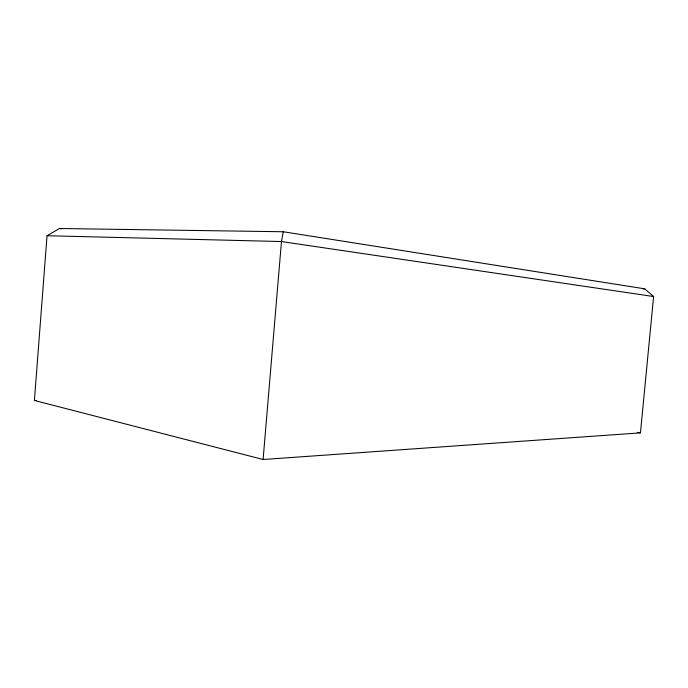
<?xml version="1.0" encoding="UTF-8"?>
<svg xmlns="http://www.w3.org/2000/svg" width="688" height="688" viewBox="0 0 688 688"><rect width="100%" height="100%" fill="white"/><g stroke="black" fill="none" stroke-linecap="round" stroke-linejoin="round"><path stroke-width="1.03" d="M34.4 400.45L47.033 235.726L59.486 228.502L283.267 231.753L644.69 288.822L653.6 296.528L640.451 432.864L263.1 459.498L34.4 400.45L36.55 400.425M263.1 459.498L281.469 241.548L283.267 231.753M47.033 235.726L281.469 241.548L653.6 296.528M642.549 288.711L644.69 288.822M59.486 228.502L61.61 228.777M637.269 432.348L640.451 432.864"/></g></svg>
